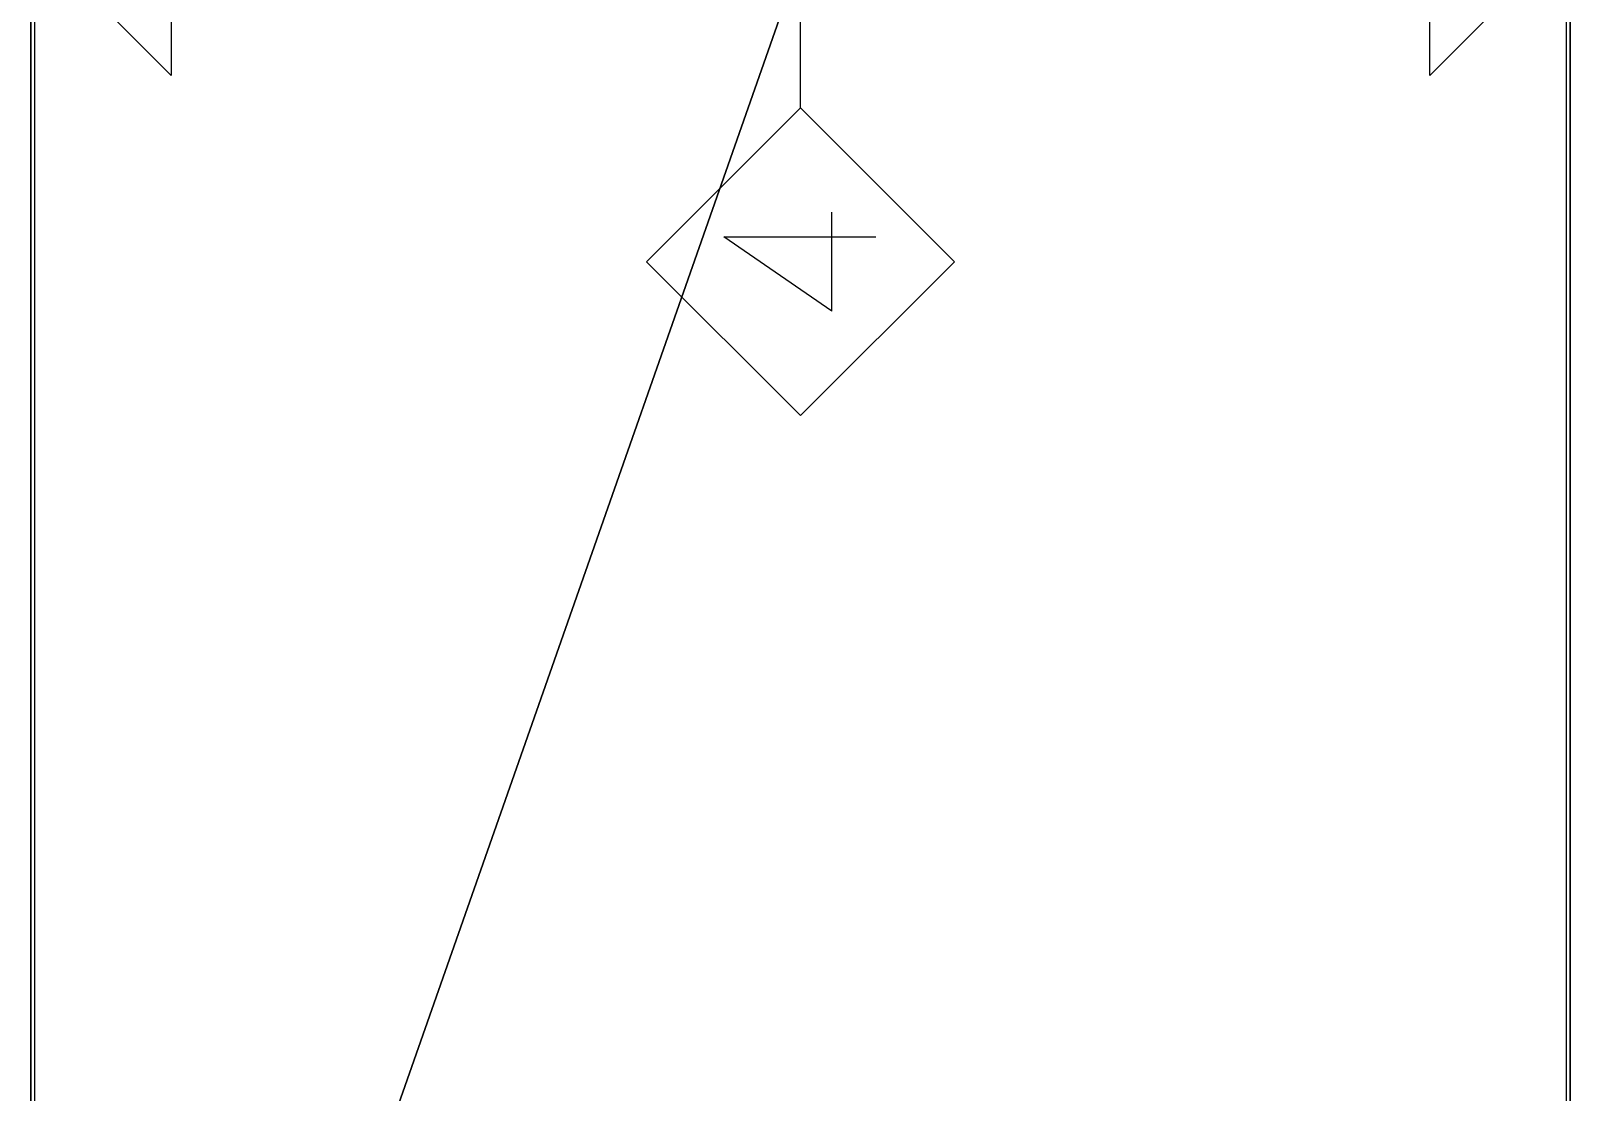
# Model space of a CAD drawing. Header units: millimetres. Extents: x -3498 to 36, y -676 to 1664.
# Drawn here: x -767.5 to -367.5, y 275.5 to 551.2 of the extents above; entities that cross this region are included whole.
import ezdxf

# ---------------------------------------------------------------- set-up
doc = ezdxf.new("R2010")
doc.units = ezdxf.units.MM
doc.header["$LTSCALE"] = 25.4
doc.layers.get('0').update_dxf_attribs({"true_color": 0xffffff})
for name, color, linetype, true_color in [('ABF_cuttingLines', 134, 'Continuous', 0x009987), ('ABF_edgeBanding', 252, 'Continuous', 0x777799), ('ABF_Label', 36, 'Continuous', 0x664400)]:
    doc.layers.add(name, color=color, linetype=linetype, true_color=true_color)

# ---------------------------------------------------------------- blocks, each defined once
blk = doc.blocks.new('Group205#1')
at = {"layer": 'ABF_Label', "color": 0}
for p, q in [((-58.16, -5.18), (-45.9, 12.66)), ((-45.9, 12.66), (-45.9, -5.18)), ((-24.61, 0), (57.63, 0)), ((-58.16, -5.18), (-45.9, -5.18)), ((-45.9, -5.18), (-41.86, -5.18)), ((-45.9, -5.18), (-45.9, -12.45))]:
    blk.add_line(p, q, dxfattribs=at)
blk.add_polyline3d([(-24.61, 0, 0), (-50.01, -25.4, 0), (-75.41, 0, 0), (-50.01, 25.4, 0), (-24.61, 0, 0)], close=True, dxfattribs=at)
blk = doc.blocks.new('Group215#1')
at = {"layer": 'ABF_cuttingLines', "color": 0}
blk.add_polyline3d([(399, 1, 0), (399, 1139, 0), (1, 1139, 0), (1, 1, 0), (399, 1, 0)], close=True, dxfattribs=at)
blk = doc.blocks.new('Group216#1')
at = {"layer": 'ABF_edgeBanding', "color": 0}
for points in [[(6.07, 570, 0), (36.49, 600.42, 0), (36.49, 539.58, 0), (6.07, 570, 0)], [(393.93, 570, 0), (363.51, 539.58, 0), (363.51, 600.42, 0), (393.93, 570, 0)]]:
    blk.add_polyline3d(points, close=True, dxfattribs=at)
blk = doc.blocks.new('___#7')
at = {"color": 0}
for p, q in [((0, 1140), (0, 0)), ((0, 1140, 18), (0, 0, 18)), ((0, 1140), (0, 0)), ((0, 1140, 18), (0, 0, 18)), ((400, 0), (400, 1140)), ((400, 0, 18), (400, 1140, 18)), ((400, 0), (400, 1140)), ((400, 0, 18), (400, 1140, 18))]:
    blk.add_line(p, q, dxfattribs=at)
at = {"layer": 'ABF_cuttingLines', "color": 0}
blk.add_blockref('Group215#1', (0, 0, 18), dxfattribs=at)
at = {"layer": 'ABF_edgeBanding', "color": 0}
blk.add_blockref('Group216#1', (0, 0, 18), dxfattribs=at)
at = {"layer": 'ABF_Label', "color": 0, "xscale": 1.574803149606299, "yscale": 1.574803149606299, "rotation": 90}
blk.add_blockref('Group205#1', (200, 570, 18), dxfattribs=at)
at = {"color": 0}
mesh = blk.add_polyface(dxfattribs=at)
corners = [(400, 1140), (0, 0), (0, 1140), (400, 0)]
mesh.append_faces([[corners[k] for k in face] for face in [(0, 1, 2), (1, 0, 3)]], dxfattribs={"vtx0": -1, "color": 0})
at = {"color": 7, "true_color": 0xffffff}
mesh = blk.add_polyface(dxfattribs=at)
corners = [(0, 0, 18), (400, 1140, 18), (0, 1140, 18), (400, 0, 18)]
mesh.append_faces([[corners[k] for k in face] for face in [(0, 1, 2), (1, 0, 3)]], dxfattribs={"vtx0": -1, "color": 7})
at = {"color": 0}
mesh = blk.add_polyface(dxfattribs=at)
corners = [(0, 1140, 18), (0, 0), (0, 0, 18), (0, 1140)]
mesh.append_faces([[corners[k] for k in face] for face in [(0, 1, 2), (1, 0, 3)]], dxfattribs={"vtx0": -1, "color": 0})
mesh = blk.add_polyface(dxfattribs=at)
corners = [(400, 1140), (400, 0, 18), (400, 0), (400, 1140, 18)]
mesh.append_faces([[corners[k] for k in face] for face in [(0, 1, 2), (1, 0, 3)]], dxfattribs={"vtx0": -1, "color": 0})
blk = doc.blocks.new('THICKNESS_18')
at = {"color": 0}
blk.add_blockref('___#7', (-767.5, 0), dxfattribs=at)

msp = doc.modelspace()

# ---------------------------------------------------------------- block references
at = {"color": 0}
msp.add_blockref('THICKNESS_18', (0, 0), dxfattribs=at)

doc.saveas('drawing.dxf')
